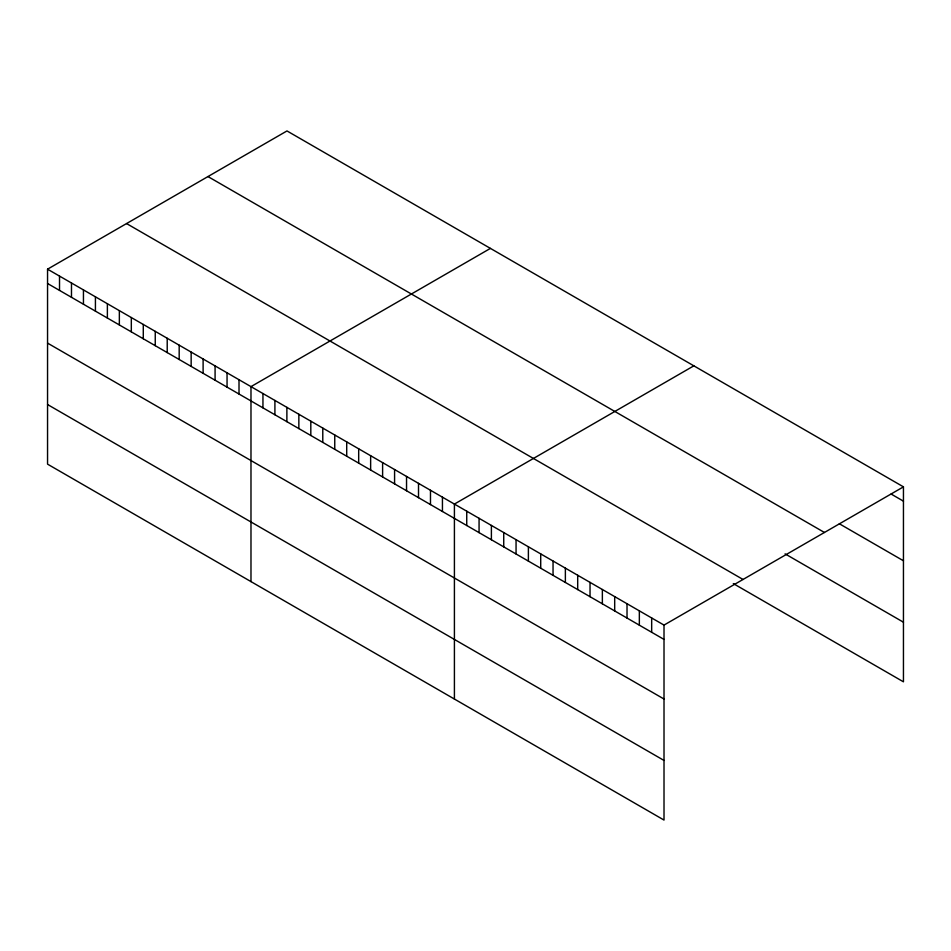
<?xml version="1.0" encoding="UTF-8"?>
<svg xmlns="http://www.w3.org/2000/svg" width="951" height="951" viewBox="0 0 951 951"><rect width="100%" height="100%" fill="white"/><g stroke="black" fill="none" stroke-linecap="round" stroke-linejoin="round"><path stroke-width="1.43" d="M47.55 269.181L664.012 625.092L664.012 820.059L47.55 464.147L47.55 269.181L286.988 130.941L903.45 486.853L903.45 681.819L733.304 583.581M490.419 248.389L250.981 386.629L250.981 581.596M693.85 365.838L454.412 504.078L454.412 699.044M664.012 625.092L903.45 486.853M891.123 494.045L903.45 501.165M839.341 523.763L903.45 560.781M207.972 176.565L824.434 532.465M785.086 553.862L903.45 622.204M126.566 223.568L743.028 579.468M47.55 283.493L664.012 639.405M47.55 343.109L664.012 699.021M47.55 404.532L664.012 760.443M651.673 617.972L651.673 632.284M639.345 610.851L639.345 625.164M627.018 603.73L627.018 618.043M614.691 596.622L614.691 610.934M602.363 589.501L602.363 603.814M590.036 582.381L590.036 596.693M577.697 575.26L577.697 589.572M565.37 568.151L565.37 582.452M553.042 561.031L553.042 575.343M540.715 553.91L540.715 568.222M528.387 546.789L528.387 561.102M516.06 539.669L516.06 553.981M503.733 532.56L503.733 546.861M491.394 525.439L491.394 539.752M479.066 518.319L479.066 532.631M466.739 511.198L466.739 525.511M442.441 497.171L442.441 511.483M430.482 490.264L430.482 504.577M418.511 483.358L418.511 497.67M406.541 476.451L406.541 490.752M394.582 469.532L394.582 483.845M382.611 462.626L382.611 476.938M370.64 455.719L370.64 470.032M358.682 448.813L358.682 463.125M346.711 441.906L346.711 456.218M334.752 434.999L334.752 449.3M322.781 428.081L322.781 442.393M310.811 421.174L310.811 435.487M298.852 414.267L298.852 428.58M286.881 407.361L286.881 421.673M274.91 400.454L274.91 414.755M262.951 393.536L262.951 407.848M239.01 379.722L239.01 394.035M227.051 372.816L227.051 387.128M215.081 365.909L215.081 380.222M203.11 359.002L203.11 373.303M191.151 352.084L191.151 366.397M179.18 345.177L179.18 359.49M167.21 338.271L167.21 352.583M155.251 331.364L155.251 345.677M143.28 324.457L143.28 338.758M131.321 317.539L131.321 331.851M119.351 310.632L119.351 324.945M107.38 303.726L107.38 318.038M95.421 296.819L95.421 311.132M83.45 289.912L83.45 304.225M71.48 283.006L71.48 297.306M59.521 276.087L59.521 290.4"/></g></svg>
